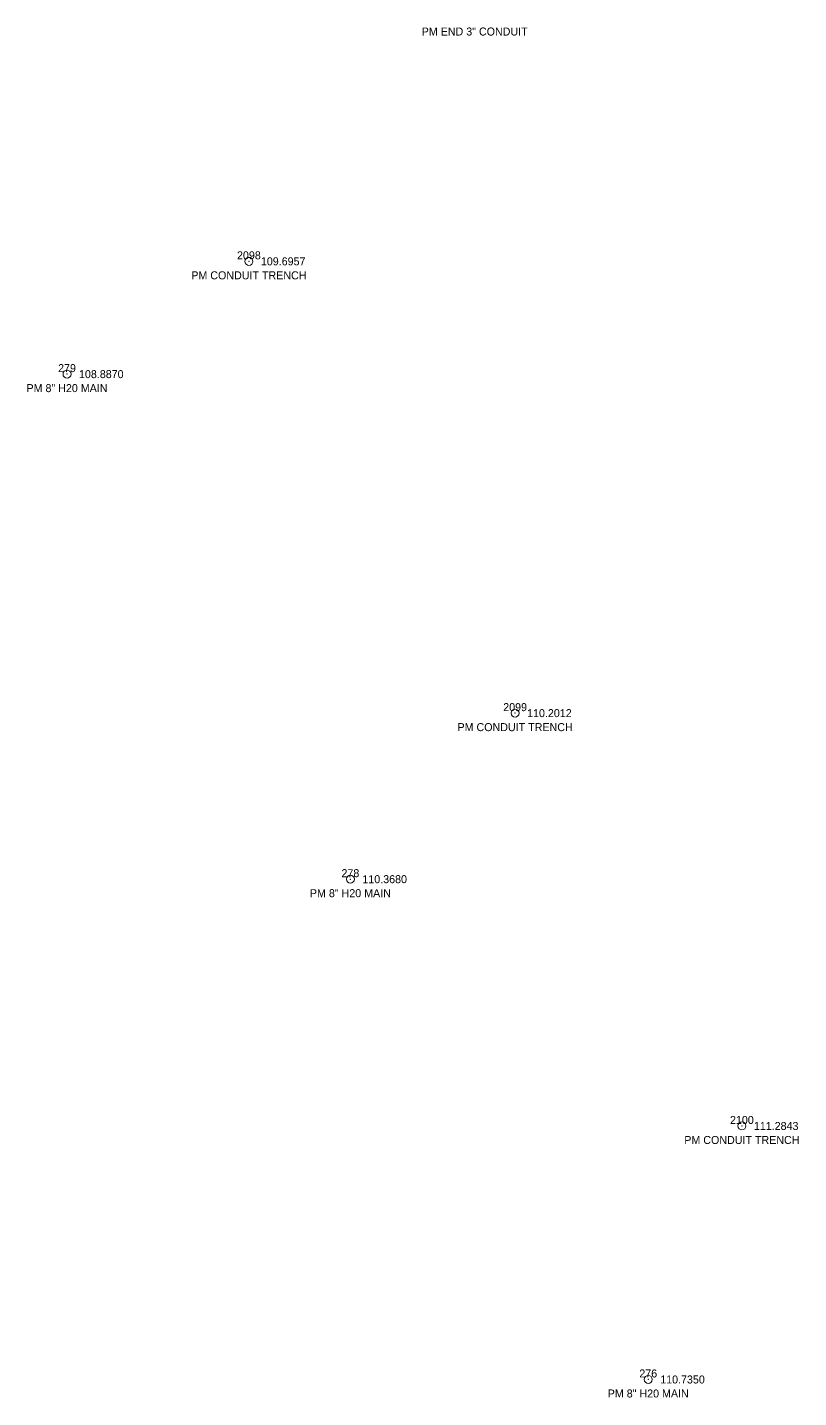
# Model space of a CAD drawing. Extents: x 1196333 to 1196982, y 245092 to 245652.
# Drawn here: x 1196620.4 to 1196668.6, y 245172.4 to 245258 of the extents above; entities that cross this region are included whole.
import ezdxf
from ezdxf.enums import TextEntityAlignment as Align

# ---------------------------------------------------------------- set-up
doc = ezdxf.new("R2010")
doc.units = 21
doc.header["$LTSCALE"] = 50
doc.header["$MEASUREMENT"] = 0
for name, color, linetype, lineweight, true_color in [('PNTDESC', 3, 'Continuous', 0, 0x00ff00), ('PNTELEV', 5, 'Continuous', 0, 0x0000ff), ('PNTS', 1, 'Continuous', 0, 0xff0000)]:
    doc.layers.add(name, color=color, linetype=linetype, lineweight=lineweight, true_color=true_color)
doc.layers.add('PNTNO', color=7, linetype='Continuous', lineweight=0)
doc.styles.add('PTXT', font='txt', dxfattribs={"height": 0.304801})

msp = doc.modelspace()

# ---------------------------------------------------------------- linework, layer by layer
at = {"layer": 'PNTS', "linetype": 'Continuous'}
for centre in [(1196634.2363, 245243.3858, 109.6957), (1196622.859, 245236.337, 108.887), (1196650.8874, 245215.1504, 110.2012), (1196640.585, 245204.774, 110.368), (1196665.0734, 245189.3502, 111.2843), (1196659.215, 245173.507, 110.735)]:
    msp.add_circle(centre, 0.25, dxfattribs=at)
at = {"layer": 'PNTS'}
for p in [(1196634.2363, 245243.3858, 109.6957), (1196622.859, 245236.337, 108.887), (1196650.8874, 245215.1504, 110.2012), (1196640.585, 245204.774, 110.368), (1196665.0734, 245189.3502, 111.2843), (1196659.215, 245173.507, 110.735)]:
    msp.add_point(p, dxfattribs=at)

# ---------------------------------------------------------------- texts
at = {"layer": 'PNTDESC', "style": 'PTXT'}
for s, p in [('PM END 3" CONDUIT', (1196648.3582, 245257.7481, 110.3689)), ('PM CONDUIT TRENCH', (1196634.2363, 245242.5108, 109.6957)), ('PM 8" H20 MAIN', (1196622.859, 245235.462, 108.887)), ('PM CONDUIT TRENCH', (1196650.8874, 245214.2754, 110.2012)), ('PM 8" H20 MAIN', (1196640.585, 245203.899, 110.368)), ('PM CONDUIT TRENCH', (1196665.0734, 245188.4752, 111.2843)), ('PM 8" H20 MAIN', (1196659.215, 245172.632, 110.735))]:
    msp.add_text(s, height=0.5, dxfattribs=at).set_placement(p, align=Align.MIDDLE)
at = {"layer": 'PNTELEV', "style": 'PTXT'}
for s, p in [('109.6957', (1196634.9863, 245243.1358, 109.6957)), ('108.8870', (1196623.609, 245236.087, 108.887)), ('110.2012', (1196651.6374, 245214.9004, 110.2012)), ('110.3680', (1196641.335, 245204.524, 110.368)), ('111.2843', (1196665.8234, 245189.1002, 111.2843)), ('110.7350', (1196659.965, 245173.257, 110.735))]:
    msp.add_text(s, height=0.5, dxfattribs=at).set_placement(p)
at = {"layer": 'PNTNO', "style": 'PTXT'}
for s, p in [('2098', (1196634.2363, 245243.7608, 109.6957)), ('279', (1196622.859, 245236.712, 108.887)), ('2099', (1196650.8874, 245215.5254, 110.2012)), ('278', (1196640.585, 245205.149, 110.368)), ('2100', (1196665.0734, 245189.7252, 111.2843)), ('276', (1196659.215, 245173.882, 110.735))]:
    msp.add_text(s, height=0.5, dxfattribs=at).set_placement(p, align=Align.MIDDLE)

doc.saveas('drawing.dxf')
